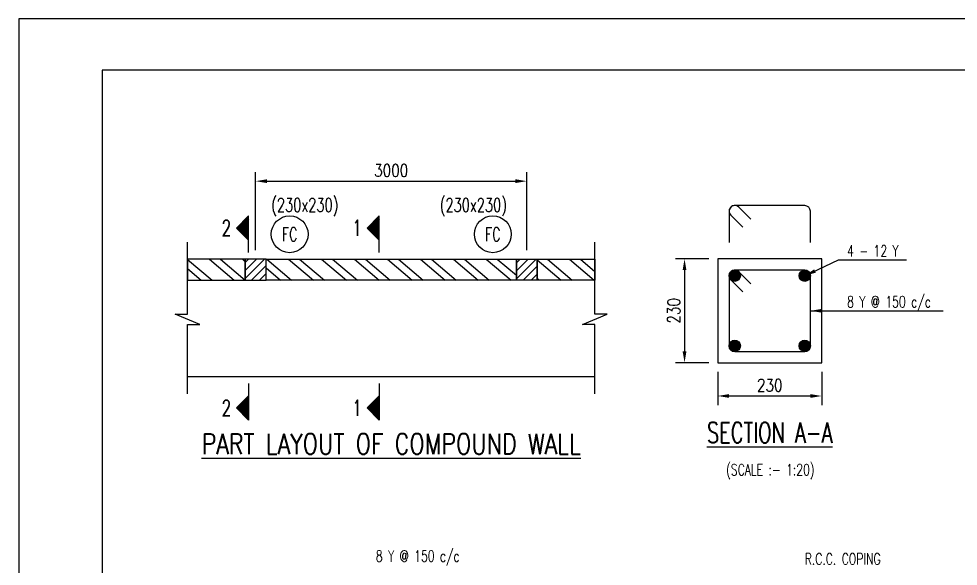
# Model space of a CAD drawing. Extents: x 324505 to 1272425, y -526289 to -156124.
# Drawn here: x 874834 to 895626, y -278391 to -266277 of the extents above; entities that cross this region are included whole.
import ezdxf
from ezdxf.enums import TextEntityAlignment as Align

# ---------------------------------------------------------------- set-up
doc = ezdxf.new("R2010")
doc.units = 0
doc.header["$LTSCALE"] = 500
doc.header["$MEASUREMENT"] = 0
doc.header["$PDMODE"] = 35
doc.header["$PDSIZE"] = -15
doc.layers.get('DEFPOINTS').update_dxf_attribs({"color": 4})
for name, color, linetype in [('S-BRECK LINE', 8, 'Continuous'), ('S-COLUMN', 1, 'Continuous'), ('S-COLUMN CIRCLE', 9, 'Continuous'), ('S-COLUMN HATCH', 8, 'Continuous'), ('S-COLUMN NO', 2, 'Continuous'), ('S-CONCRET LINE', 4, 'Continuous'), ('S-DIM-1', 5, 'Continuous'), ('S-HATCH', 253, 'Continuous'), ('S-REINFORCEMENT', 6, 'Continuous'), ('S-SECTION MARK', 1, 'Continuous'), ('S-STIRUPS)', 3, 'Continuous'), ('S-TEXT', 2, 'Continuous'), ('S-TEXT-1', 4, 'Continuous'), ('S-TITIL', 6, 'Continuous'), ('s_TITILE', 9, 'Continuous')]:
    doc.layers.add(name, color=color, linetype=linetype)
doc.styles.add('ROMANS', font='simplex.shx', dxfattribs={"width": 0.8, "height": 275, "bigfont": 'bigfont.shx'})
doc.dimstyles.new('dim10', dxfattribs={"dimtxt": 250, "dimasz": 250, "dimexe": 200, "dimexo": 200, "dimgap": 100, "dimtad": 1, "dimdec": 0, "dimlfac": 0.1, "dimzin": 0, "dimdsep": 46, "dimtxsty": 'ROMANS', "dimcen": 0, "dimclrd": 5, "dimclre": 5, "dimclrt": 4, "dimadec": 0, "dimazin": 0, "dimtfac": 1, "dimtdec": 0, "dimtix": 1, "dimtofl": 0, "dimtmove": 2, "dimatfit": 3, "dimfxl": 0, "dimtolj": 1, "dimtzin": 0, "dimlwd": -1, "dimlwe": -1, "dimarcsym": 0})
doc.dimstyles.new('dim100', dxfattribs={"dimtxt": 250, "dimasz": 250, "dimexe": 200, "dimexo": 200, "dimgap": 100, "dimtad": 1, "dimdec": 0, "dimzin": 0, "dimdsep": 46, "dimtxsty": 'ROMANS', "dimcen": 0, "dimclrd": 5, "dimclre": 5, "dimclrt": 4, "dimadec": 0, "dimazin": 0, "dimtfac": 1, "dimtdec": 0, "dimtix": 1, "dimtofl": 0, "dimtmove": 2, "dimatfit": 3, "dimfxl": 0, "dimtolj": 1, "dimtzin": 0, "dimlwd": -1, "dimlwe": -1, "dimarcsym": 0})
doc.dimstyles.new('dim50', dxfattribs={"dimtxt": 250, "dimasz": 250, "dimexe": 200, "dimexo": 200, "dimgap": 100, "dimtad": 1, "dimdec": 0, "dimlfac": 0.5, "dimzin": 0, "dimdsep": 46, "dimtxsty": 'ROMANS', "dimcen": 0, "dimclrd": 5, "dimclre": 5, "dimclrt": 4, "dimadec": 0, "dimazin": 0, "dimtfac": 1, "dimtdec": 0, "dimtix": 1, "dimtofl": 0, "dimtmove": 2, "dimatfit": 3, "dimfxl": 0, "dimtolj": 1, "dimtzin": 0, "dimlwd": -1, "dimlwe": -1, "dimarcsym": 0})
pattern_1 = [(45, (-17436938.6, 1130986.1), (-88.38834765, 88.38834765), [])]

# ---------------------------------------------------------------- blocks, each defined once
blk = doc.blocks.new('*D947')
at = {"layer": 'DEFPOINTS', "color": 0}
for p in [(890304, -271589), (889569, -273889), (890304, -273889)]:
    blk.add_point(p, dxfattribs=at)
at = {"layer": 'S-DIM-1', "color": 5}
for p, q in [((890104, -271589), (889369, -271589)), ((889569, -271839), (889569, -273639)), ((890104, -273889), (889369, -273889))]:
    blk.add_line(p, q, dxfattribs=at)
for points in [[(889527, -271839), (889610, -271839), (889569, -271589)], [(889527, -273639), (889610, -273639), (889569, -273889)]]:
    blk.add_solid(points, dxfattribs=at)
at = {"layer": 'S-DIM-1', "color": 4, "insert": (889331, -272739), "char_height": 275, "attachment_point": 5, "rotation": 90, "style": 'ROMANS'}
blk.add_mtext('\\A1;230', dxfattribs=at)
blk = doc.blocks.new('*D948')
at = {"layer": 'DEFPOINTS', "color": 0}
for p in [(890304, -273889), (892604, -273889), (892604, -274624)]:
    blk.add_point(p, dxfattribs=at)
at = {"layer": 'S-DIM-1', "color": 5}
for p, q in [((890304, -274089), (890304, -274824)), ((892604, -274089), (892604, -274824)), ((890554, -274624), (892354, -274624))]:
    blk.add_line(p, q, dxfattribs=at)
for points in [[(890554, -274582), (890554, -274665), (890304, -274624)], [(892354, -274582), (892354, -274665), (892604, -274624)]]:
    blk.add_solid(points, dxfattribs=at)
at = {"layer": 'S-DIM-1', "color": 4, "insert": (891454, -274386), "char_height": 275, "attachment_point": 5, "style": 'ROMANS'}
blk.add_mtext('\\A1;230', dxfattribs=at)
blk = doc.blocks.new('*D958')
at = {"layer": 'DEFPOINTS', "color": 0}
for p in [(886076, -269870), (880076, -271598, -1), (886076, -271598, -1)]:
    blk.add_point(p, dxfattribs=at)
at = {"layer": 'S-TEXT-1', "color": 5}
for p, q in [((880076, -271398), (880076, -269670)), ((880326, -269870), (885826, -269870)), ((886076, -271398), (886076, -269670))]:
    blk.add_line(p, q, dxfattribs=at)
for points in [[(880326, -269828), (880326, -269912), (880076, -269870)], [(885826, -269828), (885826, -269912), (886076, -269870)]]:
    blk.add_solid(points, dxfattribs=at)
at = {"layer": 'S-TEXT-1', "color": 4, "insert": (883076, -269632), "char_height": 275, "attachment_point": 5, "style": 'ROMANS'}
blk.add_mtext('\\A1;3000', dxfattribs=at)
blk = doc.blocks.new('zw$155A')
at = {"layer": 's_TITILE', "color": 7}
blk.add_lwpolyline([(0, 0), (88000, 0), (88000, 58000), (0, 58000)], close=True, dxfattribs=at)
at = {"layer": 's_TITILE', "color": 1}
blk.add_lwpolyline([(1300, 800), (78500, 800), (78500, 57200), (1300, 57200)], close=True, dxfattribs=at)

msp = doc.modelspace()

# ---------------------------------------------------------------- hatches: boundary and pattern name
at = {"layer": 'S-COLUMN HATCH'}
h = msp.add_hatch(dxfattribs=at)
h.set_pattern_fill('ANSI31', color=256, scale=1000, angle=360, style=0)
h.set_pattern_definition(pattern_1)
h.paths.add_polyline_path([(879846.396, -272057.994), (880306.396, -272057.994), (880306.396, -271597.994), (879846.396, -271597.994)])
h = msp.add_hatch(dxfattribs=at)
h.set_pattern_fill('ANSI31', color=256, scale=1000, angle=360, style=0)
h.set_pattern_definition(pattern_1)
h.paths.add_polyline_path([(886306.396, -272057.994), (885846.396, -272057.994), (885846.396, -271597.994), (886306.396, -271597.994)])
at = {"layer": 'S-HATCH'}
h = msp.add_hatch(dxfattribs=at)
h.set_pattern_fill('ANSI32', color=256, scale=1250, angle=275, style=0)
h.set_pattern_definition([(320, (-15551411.7, 836633.3), (301.306692, 359.083333), []), (320, (-15551392.4, 836413.17), (301.306692, 359.083333), [])])
h.paths.add_polyline_path([(879846.396, -272057.994), (879846.396, -271597.994), (878568.402, -271597.994), (878568.402, -272057.994)])
h = msp.add_hatch(dxfattribs=at)
h.set_pattern_fill('ANSI32', color=256, scale=1250, angle=275, style=0)
h.set_pattern_definition([(320, (-15552574.67, 836633.3), (301.306692, 359.083333), []), (320, (-15552555.4, 836413.17), (301.306692, 359.083333), [])])
h.paths.add_polyline_path([(880306.396, -272057.994), (880306.396, -271597.994), (885846.396, -271597.994), (885846.396, -272057.994)])
h = msp.add_hatch(dxfattribs=at)
h.set_pattern_fill('ANSI32', color=256, scale=1250, angle=275, style=0)
h.set_pattern_definition([(320, (-15556568.62, 836633.3), (301.306692, 359.083333), []), (320, (-15556549.36, 836413.17), (301.306692, 359.083333), [])])
h.paths.add_polyline_path([(886306.396, -272057.994), (886306.396, -271597.994), (887584.389, -271597.994), (887584.389, -272057.994)])
at = {"layer": 'S-SECTION MARK'}
h = msp.add_hatch(dxfattribs=at)
h.set_pattern_fill('ANSI31', color=256, scale=172.406964, angle=270, style=0)
h.set_pattern_definition([(315, (878078.542, -195195.843), (15.2387667, 15.2387667), [])])
h.paths.add_polyline_path([(879650.391, -270907.001), (879917.52, -270635.136), (879917.52, -271178.867)])
h = msp.add_hatch(dxfattribs=at)
h.set_pattern_fill('ANSI31', color=256, scale=172.406964, angle=270, style=0)
h.set_pattern_definition([(315, (880973.85, -195195.843), (15.2387667, 15.2387667), [])])
h.paths.add_polyline_path([(882545.698, -270907.001), (882812.828, -270635.136), (882812.828, -271178.867)])
h = msp.add_hatch(dxfattribs=at)
h.set_pattern_fill('ANSI31', color=256, scale=172.406964, angle=270, style=0)
h.set_pattern_definition([(315, (878078.542, -197105.843), (15.2387667, 15.2387667), [])])
h.paths.add_polyline_path([(879650.391, -274888.986), (879917.52, -275160.852), (879917.52, -274617.121)])
h = msp.add_hatch(dxfattribs=at)
h.set_pattern_fill('ANSI31', color=256, scale=172.406964, angle=270, style=0)
h.set_pattern_definition([(315, (880973.85, -197105.843), (15.2387667, 15.2387667), [])])
h.paths.add_polyline_path([(882545.698, -274888.986), (882812.828, -275160.852), (882812.828, -274617.121)])

# ---------------------------------------------------------------- linework, layer by layer
at = {"layer": 'S-BRECK LINE', "elevation": -1.253}
for points in [[(878568.402, -274572.994), (878568.402, -273038.493), (878843.149, -273038.493), (878293.654, -272812.862), (878568.402, -272812.862), (878568.402, -271222.994)], [(887584.389, -274572.994), (887584.389, -273038.493), (887309.642, -273038.493), (887859.137, -272812.862), (887584.389, -272812.862), (887584.389, -271222.994)]]:
    msp.add_lwpolyline(points, dxfattribs=at)
at = {"layer": 'S-COLUMN', "elevation": -1.253}
for points in [[(879846.396, -272057.994), (880306.396, -272057.994), (880306.396, -271597.994), (879846.396, -271597.994)], [(886306.396, -272057.994), (885846.396, -272057.994), (885846.396, -271597.994), (886306.396, -271597.994)]]:
    msp.add_lwpolyline(points, close=True, dxfattribs=at)
at = {"layer": 'S-COLUMN', "color": 4, "ltscale": 5, "elevation": 9.84}
msp.add_lwpolyline([(890303.843, -271588.744), (890303.843, -273888.744), (892603.843, -273888.744), (892603.843, -271588.744)], close=True, dxfattribs=at)
at = {"layer": 'S-COLUMN CIRCLE'}
for centre in [(880828.921, -271045.519, -1.253), (885323.87, -271045.519, -1.253)]:
    msp.add_circle(centre, 407.525, dxfattribs=at)
at = {"layer": 'S-CONCRET LINE'}
msp.add_line((887584.389, -274197.994, -1.253), (878568.402, -274197.994, -1.253), dxfattribs=at)
at = {"layer": 'S-CONCRET LINE', "elevation": -1.253}
for points in [[(879846.396, -272057.994), (879846.396, -271597.994), (878568.402, -271597.994), (878568.402, -272057.994)], [(880306.396, -272057.994), (880306.396, -271597.994), (885846.396, -271597.994), (885846.396, -272057.994)], [(886306.396, -272057.994), (886306.396, -271597.994), (887584.389, -271597.994), (887584.389, -272057.994)]]:
    msp.add_lwpolyline(points, close=True, dxfattribs=at)
at = {"layer": 'S-REINFORCEMENT', "color": 8, "const_width": 125, "elevation": 9.84}
for points in [[(890678.843, -271901.231, -1), (890678.843, -272026.231, -1)], [(892228.845, -271901.232, 1), (892228.845, -272026.232, 1)], [(890678.842, -273576.256, 1), (890678.842, -273451.256, 1)], [(892228.845, -273576.256, -1), (892228.845, -273451.256, -1)]]:
    msp.add_lwpolyline(points, format="xyb", close=True, dxfattribs=at)
at = {"layer": 'S-REINFORCEMENT', "color": 8}
for centre in [(890678.843, -271963.731, 9.84), (892228.845, -271963.732, 9.84), (890678.842, -273513.756, 9.84), (892228.845, -273513.756, 9.84)]:
    msp.add_circle(centre, 125, dxfattribs=at)
at = {"layer": 'S-SECTION MARK'}
for p, q in [((879650.391, -270907.001, -1.253), (879917.52, -270635.136, -1.253)), ((879917.52, -271447.994, -1.253), (879917.52, -270635.136, -1.253)), ((882545.698, -270907.001, -1.253), (882812.828, -270635.136, -1.253)), ((882812.828, -271447.994, -1.253), (882812.828, -270635.136, -1.253)), ((879917.52, -271178.867, -1.253), (879650.391, -270907.001, -1.253)), ((882812.828, -271178.867, -1.253), (882545.698, -270907.001, -1.253)), ((879917.52, -274347.994, -1.253), (879917.52, -275160.852, -1.253)), ((882812.828, -274347.994, -1.253), (882812.828, -275160.852, -1.253)), ((879917.52, -274617.121, -1.253), (879650.391, -274888.986, -1.253)), ((882812.828, -274617.121, -1.253), (882545.698, -274888.986, -1.253)), ((879650.391, -274888.986, -1.253), (879917.52, -275160.852, -1.253)), ((882545.698, -274888.986, -1.253), (882812.828, -275160.852, -1.253))]:
    msp.add_line(p, q, dxfattribs=at)
at = {"layer": 'S-STIRUPS)', "color": 8, "elevation": 9.84}
for points in [[(891032.396, -270711.641), (890767.229, -270446.472, 0.668179418), (890553.843, -270534.863), (890553.843, -271228.645)], [(892353.844, -271228.644), (892353.844, -270534.863, 0.414213562), (892228.844, -270409.863), (890678.845, -270409.862, 0.668179418), (890590.453, -270623.247), (890855.619, -270888.416)], [(891032.396, -272140.511), (890767.23, -271875.343, 0.668179418), (890553.844, -271963.733), (890553.843, -273513.754, 0.414213562), (890678.843, -273638.754), (892228.843, -273638.755, 0.414213562), (892353.843, -273513.755), (892353.844, -271963.734, 0.414213562), (892228.844, -271838.734), (890678.845, -271838.733, 0.668179418), (890590.453, -272052.119), (890855.619, -272317.287)]]:
    msp.add_lwpolyline(points, format="xyb", dxfattribs=at)

# ---------------------------------------------------------------- block references
at = {"xscale": 1.420454545454545, "yscale": 1.420454545454545, "zscale": 1.420454545454545}
msp.add_blockref('zw$155A', (874833.83, -348663.35), dxfattribs=at)

# ---------------------------------------------------------------- texts
at = {"layer": 'S-COLUMN NO', "style": 'ROMANS', "width": 0.7}
for p in [(880421.396, -270395.519, -1.253), (884151.396, -270395.519, -1.253)]:
    msp.add_text('(230x230)', height=300, dxfattribs=at).set_placement(p, align=Align.MIDDLE_LEFT)
for p in [(880828.921, -271045.519, -1.253), (885323.87, -271045.519, -1.253)]:
    msp.add_text('FC', height=300, dxfattribs=at).set_placement(p, align=Align.MIDDLE)
at = {"layer": 'S-SECTION MARK', "style": 'ROMANS', "width": 0.7}
for s, p in [('2', (879427.608, -270905.64, -1.253)), ('1', (882322.916, -270905.64, -1.253)), ('2', (879427.608, -274890.348, -1.253)), ('1', (882322.916, -274890.348, -1.253))]:
    msp.add_text(s, height=350, dxfattribs=at).set_placement(p, align=Align.MIDDLE)
at = {"layer": 'S-TEXT', "style": 'ROMANS', "width": 0.7}
msp.add_text('(SCALE :- 1:20)', height=250, dxfattribs=at).set_placement((891468.003, -276255.643, 9.84), align=Align.MIDDLE_CENTER)
at = {"layer": 'S-TEXT-1', "style": 'ROMANS', "width": 0.7}
for s, p in [('4 - 12 Y', (893166.856, -271414.13, 9.84)), ('8 Y @ 150 c/c', (893166.856, -272538.745, 9.84)), ('8 Y @ 150 c/c', (882737.802, -278166.401, 9.84)), ('R.C.C. COPING', (892230.062, -278229.243, -146105.804))]:
    msp.add_text(s, height=250, dxfattribs=at).set_placement(p, align=Align.MIDDLE_LEFT)
at = {"layer": 'S-TITIL', "style": 'ROMANS'}
for s, width, p in [('%%USECTION A-A', 0.7, (891453.843, -275431.983, 9.84)), ('%%UPART LAYOUT OF COMPOUND WALL', 0.8, (883076.396, -275682.612, -1.253))]:
    msp.add_text(s, height=450, dxfattribs=dict(at, width=width)).set_placement(p, align=Align.MIDDLE_CENTER)

# ---------------------------------------------------------------- dimensions: what is measured, and where the dimension line sits
at = {"layer": 'S-DIM-1'}
for base, p1, p2, angle, picture, middle in [((889568.755, -273888.744, 9.84), (890303.843, -271588.744, 9.84), (890303.843, -273888.744, 9.84), 90, '*D947', (889331.255, -272738.744, 9.84)), ((892603.843, -274623.833, 9.84), (890303.843, -273888.744, 9.84), (892603.843, -273888.744, 9.84), 180, '*D948', (891453.843, -274386.333, 9.84))]:
    dim = msp.add_linear_dim(base=base, p1=p1, p2=p2, angle=angle, dimstyle='dim10', dxfattribs=at)
    dim.commit()
    dim.dimension.update_dxf_attribs({"geometry": picture, "text_midpoint": middle})
at = {"layer": 'S-TEXT-1', "color": 5}
dim = msp.add_linear_dim(base=(886076.396, -269869.837), p1=(880076.396, -271597.994, -1.253), p2=(886076.396, -271597.994, -1.253), dimstyle='dim50', dxfattribs=at)
dim.commit()
dim.dimension.update_dxf_attribs({"geometry": '*D958', "text_midpoint": (883076.396, -269632.337)})

# ---------------------------------------------------------------- leaders
at = {"layer": 'S-DIM-1'}
for points, override in [([(892228.845, -271963.732, 9.84), (892976.002, -271614.13, 9.84), (894480.44, -271614.13, 9.84)], {"dimgap": 100, "dimtad": 0}), ([(892353.844, -272738.745, 9.84), (895295.415, -272738.745, 9.84)], {"dimtad": 0})]:
    msp.add_leader(points, dimstyle='dim100', override=override, dxfattribs=at)

doc.saveas('drawing.dxf')
